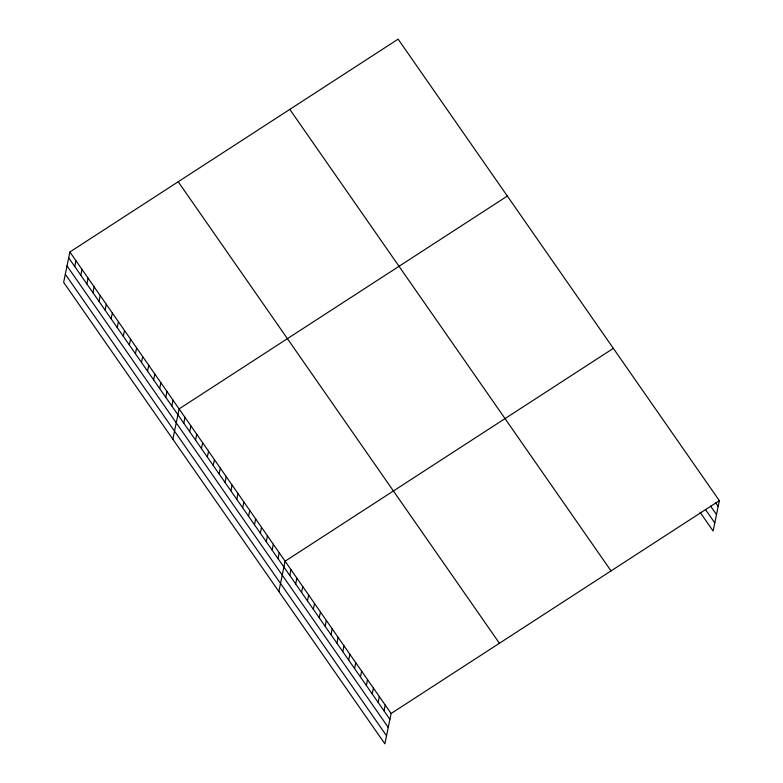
<?xml version="1.0" encoding="UTF-8"?>
<svg xmlns="http://www.w3.org/2000/svg" width="783" height="783" viewBox="0 0 783 783"><rect width="100%" height="100%" fill="white"/><g stroke="black" fill="none" stroke-linecap="round" stroke-linejoin="round"><path stroke-width="1.17" d="M69.873 251.989L63.648 282.34L384.874 743.85L391.109 713.499L719.352 500.66L398.126 39.15L69.873 251.989L391.109 713.499M74.747 266.533L75.941 260.71M80.815 275.254L82.009 269.43M86.884 283.975L88.078 278.141M92.952 292.685L94.146 286.862M99.02 301.406L100.214 295.573M105.088 310.127L106.282 304.293M111.157 318.838L112.351 313.014M117.215 327.558L118.419 321.725M123.283 336.279L124.487 330.446M129.352 344.99L130.555 339.166M135.42 353.71L136.624 347.877M141.488 362.431L142.682 356.598M147.556 371.142L148.75 365.318M153.625 379.863L154.819 374.029M159.693 388.574L160.887 382.75M165.761 397.294L166.955 391.471M171.829 406.015L173.023 400.182M172.867 439.253L179.092 408.902L507.345 196.063M183.79 423.192L184.984 417.368M189.672 431.648L190.876 425.825M195.564 440.115L196.758 434.281M201.456 448.571L202.65 442.747M207.338 457.037L208.542 451.204M213.23 465.494L214.425 459.67M219.123 473.96L220.317 468.126M225.015 482.416L226.209 476.593M230.897 490.882L232.091 485.049M236.789 499.339L237.983 493.515M242.681 507.805L243.875 501.972M248.563 516.261L249.767 510.438M254.455 524.718L255.649 518.894M260.348 533.184L261.542 527.36M266.24 541.64L267.434 535.817M272.122 550.106L273.316 544.273M278.014 558.563L279.208 552.739M278.865 591.557L285.1 561.196L613.353 348.357M289.788 575.485L290.992 569.662M295.68 583.952L296.874 578.118M301.572 592.408L302.767 586.584M307.455 600.874L308.659 595.041M313.347 609.331L314.541 603.507M319.239 617.797L320.433 611.963M325.131 626.253L326.325 620.43M331.013 634.719L332.217 628.886M336.905 643.176L338.099 637.352M342.797 651.632L343.991 645.809M348.68 660.098L349.884 654.275M354.572 668.555L355.766 662.731M360.464 677.021L361.658 671.188M366.356 685.477L367.55 679.654M372.238 693.944L373.432 688.11M378.13 702.4L379.324 696.576M384.022 710.866L385.216 705.033M719.352 500.66L713.127 531.011L700.041 512.209M715.545 502.725L718.158 506.484M710.612 506.112L716.494 514.578M705.63 509.753L714.791 522.917M289.808 109.385L611.034 570.895M178.201 181.754L499.427 643.264M68.679 257.822L389.905 719.323M67.015 265.917L388.251 727.417M65.302 274.256L386.538 735.756"/></g></svg>
